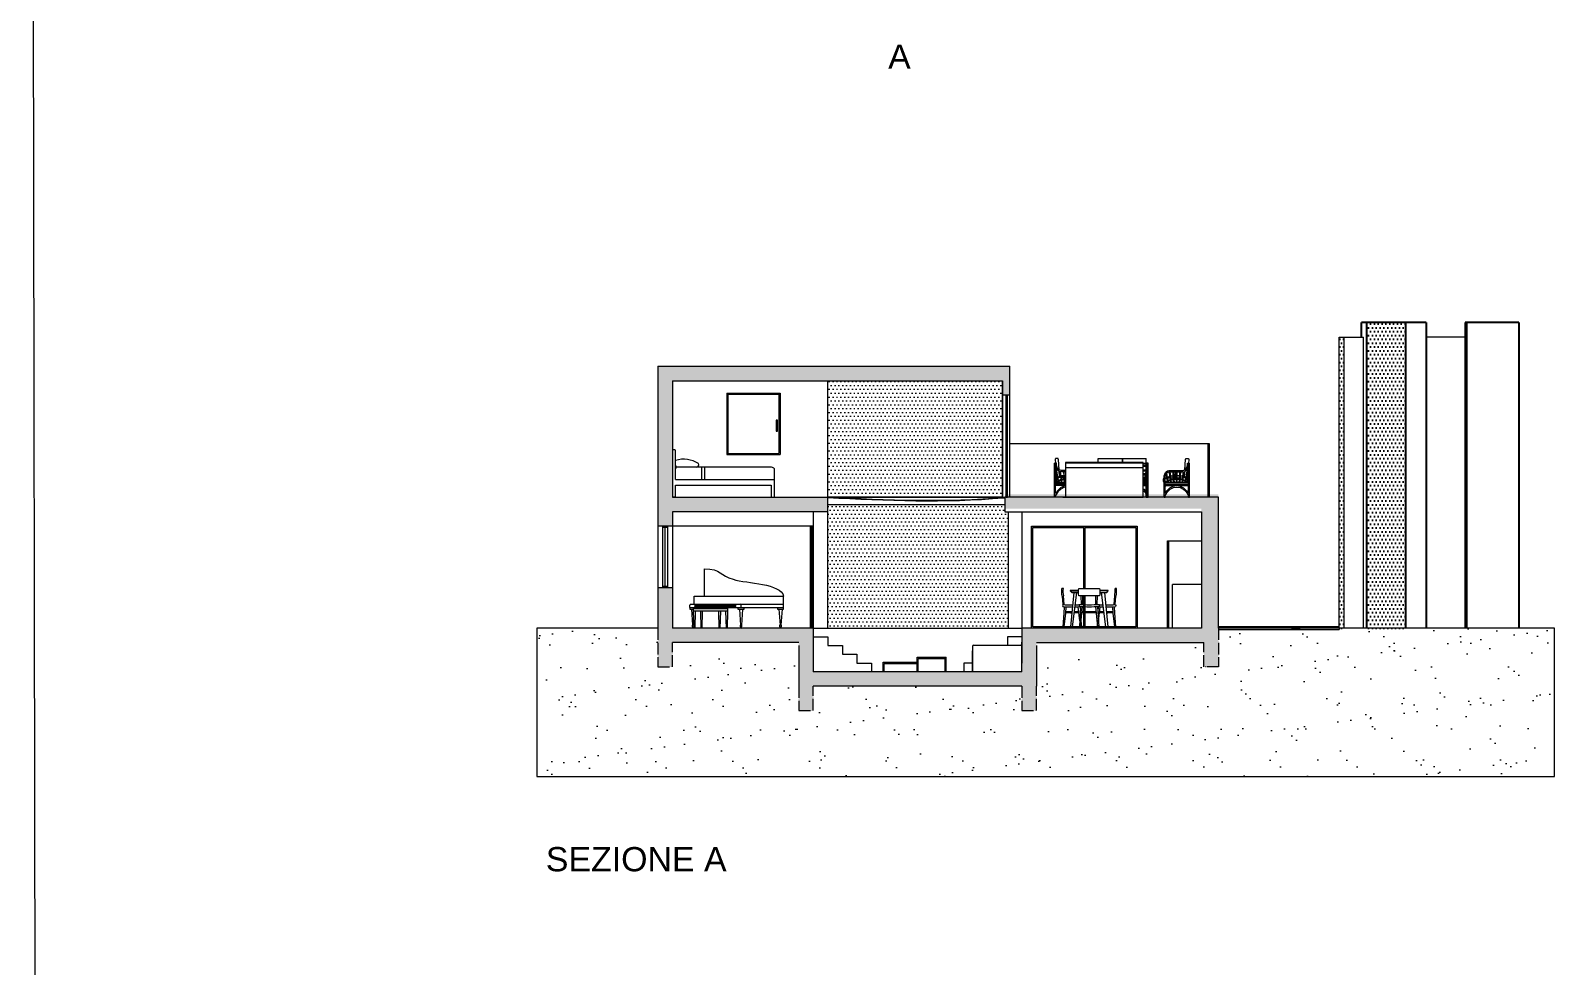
# Model space of a CAD drawing. Header units: millimetres. Extents: x 19901 to 56688, y 13732 to 29551.
# Drawn here: x 36622 to 39763, y 24646 to 26574 of the extents above; entities that cross this region are included whole.
import ezdxf

# ---------------------------------------------------------------- set-up
doc = ezdxf.new("R2010")
doc.units = ezdxf.units.MM
for name, pattern in [('0', [0]), ('ACAD_ISO02W100', [15, 12, -3]), ('ACAD_ISO04W100', [30, 24, -3, 0, -3])]:
    doc.linetypes.add(name, pattern=pattern)
doc.layers.get('0').update_dxf_attribs({"lineweight": 18})
for name, color, linetype, lineweight in [('A-FURN', 9, 'Continuous', 13), ('curve di livello', 6, 'Continuous', 9), ('MURO', 1, 'Continuous', 25), ('PROIEZIONI_finissime_fine lines', 251, 'Continuous', 5), ('vetro', 140, 'Continuous', 15), ('Wall', 7, 'Continuous', 20)]:
    doc.layers.add(name, color=color, linetype=linetype, lineweight=lineweight)
doc.styles.get("Standard").update_dxf_attribs({"font": 'arial.ttf'})
pattern_1 = [(0, (2637.012, 4037.536), (3.96875, 7.9375), [0, -7.9375])]

msp = doc.modelspace()

# ---------------------------------------------------------------- hatches: boundary and pattern name
at = {"layer": 'MURO'}
h = msp.add_hatch(dxfattribs=at)
h.set_pattern_fill('DOTS', color=4, scale=5)
h.set_pattern_definition(pattern_1)
h.paths.add_polyline_path([(39329.6, 25941.6), (39319.3, 25941.6), (39319.3, 25341.6), (39329.6, 25341.6)])
h = msp.add_hatch(dxfattribs=at)
h.set_pattern_fill('DOTS', color=256, scale=5)
h.set_pattern_definition(pattern_1)
h.paths.add_polyline_path([(39376, 25341.6), (39456.5, 25341.6), (39456.5, 25971.6), (39376, 25971.6)])
at = {"layer": 'vetro'}
h = msp.add_hatch(dxfattribs=at)
h.set_pattern_fill('DOTS', color=4, scale=5)
h.set_pattern_definition(pattern_1)
h.paths.add_polyline_path([(38625.5, 25611.6), (38625.5, 25851.6), (38265.4, 25851.6), (38265.4, 25611.6)])
at = {"layer": 'Wall'}
h = msp.add_hatch(color=9, dxfattribs=at)
h.dxf.hatch_style = 1
h.paths.add_polyline_path([(38265.4, 25596.6), (38265.4, 25611.6), (37945.4, 25611.6), (37945.4, 25708.3), (37945.4, 25851.6), (38625.5, 25851.6), (38625.5, 25821.6), (38640.4, 25821.6), (38640.4, 25881.6), (37915.4, 25881.6), (37915.4, 25551.6), (37945.4, 25551.6), (37945.4, 25581.6), (38265.4, 25581.6)])
h = msp.add_hatch(color=9, dxfattribs=at)
h.dxf.hatch_style = 1
h.paths.add_polyline_path([(37945.4, 25424.6), (37915.4, 25424.6), (37915.4, 25347.6), (37915.4, 25261.6), (37945.4, 25261.6), (37945.4, 25311.6), (38205.4, 25311.6), (38205.4, 25227.6), (38205.4, 25171.6), (38235.4, 25171.6), (38235.4, 25221.6), (38665.4, 25221.6), (38665.4, 25171.6), (38695.4, 25171.6), (38695.4, 25227.6), (38695.4, 25311.6), (39040.4, 25311.6), (39040.4, 25261.6), (39070.4, 25261.6), (39070.4, 25347.6), (39070.4, 25617.6), (38630.4, 25617.6), (38630.4, 25587.6), (39035.4, 25587.6), (39035.4, 25341.6), (38665.4, 25341.6), (38665.4, 25275.6), (38665.4, 25251.6), (38235.4, 25251.6), (38235.4, 25341.6), (38231.4, 25341.6), (38229.4, 25341.6), (37945.4, 25341.6)])
h = msp.add_hatch(dxfattribs=at)
h.set_pattern_fill('DOTS', color=4, scale=5)
h.set_pattern_definition([(0, (-337.5815, 3486.4066), (3.96875, 7.9375), [0, -7.9375])])
h.paths.add_polyline_path([(38636.7, 25581.6), (38630.4, 25581.6), (38630.4, 25596.6), (38265.4, 25596.6), (38265.4, 25341.6), (38636.7, 25341.6)])
h = msp.add_hatch(dxfattribs=at)
h.set_pattern_fill('AR-SAND', color=256, scale=2)
h.set_pattern_definition([(37.5, (-337.58, 3486.41), (-3.20006, 97.88265), [0, -77.216, 0, -86.36, 0, -82.55]), (7.5, (-337.58, 3486.41), (89.90466, 143.36502), [0, -41.656, 0, -69.596, 0, -26.67]), (327.5, (-400.066, 3486.41), (158.19847, 0.28744), [0, -25.4, 0, -91.44, 0, -119.38]), (317.5, (-400.07, 3486.4), (152.7113, 44.58586), [0, -12.7, 0, -59.944, 0, -68.58])])
h.paths.add_polyline_path([(39762.9, 25341.6), (39319.3, 25341.6), (39319.3, 25338.6), (39070.4, 25338.6), (39070.4, 25255.6), (39040.4, 25255.6), (39040.4, 25305.6), (38695.4, 25305.6), (38695.4, 25221.6), (38695.4, 25171.6), (38665.4, 25171.6), (38665.4, 25221.6), (38235.4, 25221.6), (38235.4, 25171.6), (38205.4, 25171.6), (38205.4, 25221.6), (38205.4, 25305.6), (37945.4, 25305.6), (37945.4, 25255.6), (37915.4, 25255.6), (37915.4, 25305.6), (37915.4, 25341.6), (37665.8, 25341.6), (37665.8, 25035.4), (39762.9, 25035.4)])

# ---------------------------------------------------------------- linework, layer by layer
for p, q in [((38640.4, 25611.6), (38640.4, 25881.6)), ((38625.5, 25611.6), (38625.5, 25851.6)), ((38265.4, 25581.6), (38265.4, 25611.6)), ((38975.4, 25341.6), (38975.4, 25431.6)), ((39070.4, 25344.6), (39319.3, 25344.6)), ((38965.4, 25343.6), (38966.9, 25343.6)), ((39070.4, 25338.6), (39319.3, 25338.6)), ((38449.5, 25251.6), (38449.5, 25281.6)), ((38449.5, 25281.6), (38509.5, 25281.6)), ((38509.5, 25251.6), (38509.5, 25281.6)), ((38379.5, 25251.6), (38379.5, 25271.6)), ((38379.5, 25271.6), (38449.5, 25271.6)), ((38381.5, 25271.6), (38381.5, 25271.6)), ((38381.5, 25268.6), (38449.5, 25268.6)), ((38381.5, 25251.6), (38381.5, 25268.6)), ((38451.5, 25251.6), (38451.5, 25278.6)), ((38451.5, 25278.6), (38507.5, 25278.6)), ((38507.5, 25251.6), (38507.5, 25278.6))]:
    msp.add_line(p, q)
at = {"linetype": '0'}
for p, q in [((37665.8, 25341.6), (37665.8, 25035.4)), ((39762.9, 25035.4), (39762.9, 25341.6)), ((37665.8, 25035.4), (39762.9, 25035.4))]:
    msp.add_line(p, q, dxfattribs=at)
msp.add_open_spline([(38265.4, 25611.6), (38387.4, 25606), (38509.4, 25600.3), (38630.4, 25611.6)], degree=3)
msp.add_open_spline([(38265.4, 25610.6), (38386.2, 25605), (38506.9, 25599.5), (38628.1, 25610.4), (38629.3, 25610.5), (38630.4, 25610.6)], degree=3, knots=[0.046024, 0.046024, 0.046024, 0.046024, 361.349952, 361.349952, 364.906946, 364.906946, 364.906946, 364.906946])
at = {"layer": 'A-FURN'}
for p, q in [((37945.4, 25708.3), (37945.4, 25611.6)), ((38005.3, 25673.2), (38005.3, 25648.2)), ((38011.9, 25648.2), (38011.9, 25673.2)), ((38915.4, 25682.7), (38755.4, 25682.7)), ((38755.4, 25682.7), (38755.4, 25682.3)), ((38755.4, 25682.3), (38832.5, 25682.3)), ((38755.4, 25682.3), (38913.9, 25682.3)), ((38755.4, 25680.8), (38755.4, 25611.6)), ((38915.4, 25672.2), (38755.4, 25672.2)), ((38832.5, 25682.3), (38915.4, 25682.3)), ((38915.4, 25682.3), (38915.4, 25682.7)), ((38915.4, 25611.6), (38915.4, 25680.8)), ((37951.8, 25648.2), (38155.4, 25648.2)), ((37951.8, 25611.6), (37951.8, 25636.3)), ((37951.8, 25611.6), (37945.4, 25611.6)), ((38749.6, 25611.6), (38915.4, 25611.6)), ((38965.4, 25343.6), (38965.4, 25521.6)), ((38965.4, 25521.6), (38967.9, 25521.6)), ((38966.9, 25341.6), (38966.9, 25520.1)), ((38966.9, 25520.1), (38967.9, 25520.1)), ((38967.9, 25341.6), (38967.9, 25521.6)), ((38967.9, 25521.6), (39035.4, 25521.6)), ((38011.3, 25407.4), (38011.3, 25463.9)), ((37990.2, 25407.4), (38174.3, 25407.4)), ((37990.2, 25390.7), (37990.2, 25407.4)), ((38174.3, 25384.3), (38174.3, 25407.4)), ((38750.4, 25390.1), (38749, 25407.7)), ((38752.3, 25390.1), (38750.9, 25407.8)), ((38782, 25419.1), (38764.9, 25419.1)), ((38764.9, 25419.1), (38764.9, 25418.1)), ((38764.9, 25418.1), (38767.9, 25414.8)), ((38764.9, 25418.1), (38781.9, 25418.1)), ((38767.9, 25414.8), (38781.8, 25414.8)), ((38787.1, 25408.1), (38787.6, 25390.3)), ((38789.9, 25408.1), (38790.5, 25390.1)), ((38817.5, 25390.1), (38818, 25407.9)), ((38820.3, 25390.2), (38820.8, 25407.9)), ((38843.1, 25419.1), (38825.9, 25419.1)), ((38826, 25418.1), (38826.4, 25418.1)), ((38826, 25414.8), (38826.5, 25414.8)), ((38843.1, 25418.1), (38826.4, 25418.1)), ((38826.5, 25414.8), (38840.1, 25414.8)), ((38840.1, 25414.8), (38843.1, 25418.1)), ((38843.1, 25418.1), (38843.1, 25419.1)), ((38855.7, 25390.1), (38857.1, 25407.8)), ((38857.6, 25390.1), (38859.1, 25407.7)), ((37981.1, 25384.3), (37981.1, 25389.2)), ((37981.1, 25384.3), (38174.3, 25384.3)), ((37981.1, 25384.3), (37981.1, 25380.8)), ((37981.1, 25380.8), (37988.1, 25380.8)), ((37982.6, 25390.7), (38085, 25390.7)), ((37984.3, 25380.8), (37986.5, 25347.7)), ((37988.1, 25382.2), (37988.1, 25376.7)), ((38058.8, 25381.2), (37988.1, 25381.2)), ((37988.1, 25376.7), (37989.1, 25341.6)), ((38058.8, 25376.7), (37988.1, 25376.7)), ((38056.8, 25384.2), (37990.1, 25384.2)), ((37992.1, 25376.7), (37991.1, 25341.6)), ((37992.1, 25386.3), (37992.1, 25390.7)), ((37992.1, 25386.3), (38075.9, 25386.3)), ((37993.9, 25384.2), (37993.9, 25384.3)), ((37994.4, 25386.3), (37994.4, 25390.7)), ((37996.4, 25386.3), (37996.4, 25390.7)), ((37998.3, 25386.3), (37998.3, 25390.7)), ((38000.3, 25386.3), (38000.3, 25390.7)), ((38002.3, 25386.3), (38002.3, 25390.7)), ((38002.8, 25376.8), (38003.8, 25341.6)), ((38004.3, 25386.3), (38004.3, 25390.7)), ((38006.8, 25376.8), (38005.8, 25341.6)), ((38006.2, 25386.3), (38006.2, 25390.7)), ((38008.2, 25386.3), (38008.2, 25390.7)), ((38010.2, 25386.3), (38010.2, 25390.7)), ((38012.2, 25386.3), (38012.2, 25390.7)), ((38014.1, 25386.3), (38014.1, 25390.7)), ((38016.1, 25386.3), (38016.1, 25390.7)), ((38018.1, 25386.3), (38018.1, 25390.7)), ((38020.1, 25386.3), (38020.1, 25390.7)), ((38022, 25386.3), (38022, 25390.7)), ((38024, 25386.3), (38024, 25390.7)), ((38026, 25386.3), (38026, 25390.7)), ((38028, 25386.3), (38028, 25390.7)), ((38029.9, 25386.3), (38029.9, 25390.7)), ((38031.9, 25386.3), (38031.9, 25390.7)), ((38033.9, 25386.3), (38033.9, 25390.7)), ((38035.9, 25386.3), (38035.9, 25390.7)), ((38037.8, 25386.3), (38037.8, 25390.7)), ((38039.8, 25386.3), (38039.8, 25390.7)), ((38040.1, 25376.8), (38041.1, 25341.6)), ((38041.8, 25386.3), (38041.8, 25390.7)), ((38044.1, 25376.8), (38043.1, 25341.6)), ((38043.8, 25386.3), (38043.8, 25390.7)), ((38045.7, 25386.3), (38045.7, 25390.7)), ((38047.7, 25386.3), (38047.7, 25390.7)), ((38049.7, 25386.3), (38049.7, 25390.7)), ((38051.7, 25386.3), (38051.7, 25390.7)), ((38053.7, 25386.3), (38053.7, 25390.7)), ((38054.8, 25376.7), (38055.8, 25341.6)), ((38055.6, 25386.3), (38055.6, 25390.7)), ((38057.6, 25386.3), (38057.6, 25390.7)), ((38058.8, 25376.7), (38057.8, 25341.6)), ((38058.8, 25382.2), (38058.8, 25376.7)), ((38059.6, 25386.3), (38059.6, 25390.7)), ((38061.6, 25386.3), (38061.6, 25390.7)), ((38063.5, 25386.3), (38063.5, 25390.7)), ((38065.5, 25386.3), (38065.5, 25390.7)), ((38067.5, 25386.3), (38067.5, 25390.7)), ((38069.5, 25386.3), (38069.5, 25390.7)), ((38071.4, 25386.3), (38071.4, 25390.7)), ((38073.4, 25386.3), (38073.4, 25390.7)), ((38075.9, 25386.3), (38075.9, 25390.7)), ((38080, 25384.3), (38080, 25380.8)), ((38080, 25380.8), (38092.9, 25380.8)), ((38083.2, 25380.8), (38085.5, 25347.7)), ((38085, 25390.7), (38174.3, 25390.7)), ((38086.5, 25384.3), (38086.5, 25389.2)), ((38089.7, 25380.8), (38087.4, 25347.7)), ((38092.9, 25380.8), (38092.9, 25384.3)), ((38161.5, 25384.3), (38161.5, 25380.8)), ((38161.5, 25380.8), (38174.3, 25380.8)), ((38164.7, 25380.8), (38166.9, 25347.7)), ((38171.1, 25380.8), (38168.9, 25347.7)), ((38174.3, 25380.8), (38174.3, 25384.3)), ((38752.4, 25385.7), (38751.8, 25372.3)), ((38756.2, 25385.6), (38755.5, 25372.2)), ((38784.5, 25356.3), (38781.4, 25385.7)), ((38786.4, 25386.2), (38783.7, 25344.1)), ((38785.2, 25385.9), (38785.8, 25376.9)), ((38785.8, 25344.1), (38790.3, 25386)), ((38789.2, 25376), (38818.6, 25376)), ((38822, 25344.1), (38817.6, 25385.9)), ((38821.4, 25386.1), (38824.1, 25344.1)), ((38822.8, 25385.9), (38822.1, 25375.2)), ((38823.4, 25355.1), (38826.6, 25385.7)), ((38851.8, 25385.6), (38852.5, 25372.2)), ((38855.6, 25385.7), (38856.2, 25372.3)), ((37988.9, 25347.7), (37985.7, 25347.7)), ((37985.7, 25347.7), (37985.7, 25343.9)), ((37988.8, 25352.6), (37988.5, 25347.7)), ((38088.2, 25347.7), (38084.7, 25347.7)), ((38084.7, 25347.7), (38084.7, 25343.9)), ((38088.2, 25343.9), (38088.2, 25347.7)), ((38169.7, 25347.7), (38166.1, 25347.7)), ((38166.1, 25347.7), (38166.1, 25343.9)), ((38169.7, 25343.9), (38169.7, 25347.7)), ((38751.8, 25372.3), (38749.5, 25344.1)), ((38752, 25344.1), (38749.5, 25344.1)), ((38755.5, 25372.2), (38752, 25344.1)), ((38787.1, 25356.4), (38787.9, 25344.1)), ((38789, 25373.8), (38818.9, 25373.8)), ((38820.8, 25355.1), (38820.1, 25344.1)), ((38824.1, 25344.1), (38822, 25344.1)), ((38852.5, 25372.2), (38856, 25344.1)), ((38856, 25344.1), (38858.5, 25344.1)), ((38856.2, 25372.3), (38858.5, 25344.1)), ((37985.7, 25343.9), (37989, 25343.9)), ((37987.2, 25341.9), (37987.2, 25343.9)), ((37987.2, 25341.9), (37987.8, 25341.9)), ((37987.8, 25341.9), (37987.8, 25343.9)), ((38086.1, 25341.9), (38086.1, 25343.9)), ((38086.1, 25341.9), (38086.8, 25341.9)), ((38086.8, 25341.9), (38086.8, 25343.9)), ((38166.1, 25343.9), (38169.7, 25343.9)), ((38167.6, 25341.9), (38167.6, 25343.9)), ((38167.6, 25341.9), (38168.2, 25341.9)), ((38168.2, 25341.9), (38168.2, 25343.9)), ((38665.4, 25251.6), (38665.4, 25312.6)), ((38563.7, 25304.6), (38563.7, 25251.6)), ((38563.7, 25251.6), (38563.7, 25294.6)), ((38565.7, 25306.6), (38663.4, 25306.6))]:
    msp.add_line(p, q, dxfattribs=at)
at = {"layer": 'A-FURN', "lineweight": 20}
for p, q in [((38734.2, 25690), (38734.1, 25689.6)), ((38734.1, 25689.6), (38734.1, 25689.1)), ((38734.4, 25690.4), (38734.2, 25690)), ((38734.6, 25690.7), (38734.4, 25690.4)), ((38734.8, 25691), (38734.6, 25690.7)), ((38735.1, 25691.3), (38734.8, 25691)), ((38735.4, 25691.5), (38735.1, 25691.3)), ((38735.7, 25691.6), (38735.4, 25691.5)), ((38736, 25691.6), (38735.7, 25691.6)), ((38738.6, 25691.6), (38736, 25691.6)), ((38739, 25691.6), (38738.6, 25691.6)), ((38739.3, 25691.5), (38739, 25691.6)), ((38739.6, 25691.3), (38739.3, 25691.5)), ((38739.9, 25691), (38739.6, 25691.3)), ((38740.1, 25690.7), (38739.9, 25691)), ((38740.3, 25690.3), (38740.1, 25690.7)), ((38740.4, 25689.9), (38740.3, 25690.3)), ((38740.5, 25689.5), (38740.4, 25689.9)), ((38742.1, 25668.1), (38740.5, 25689.5)), ((38822.5, 25682.7), (38822.5, 25691.6)), ((38822.5, 25691.6), (38871.7, 25691.6)), ((38871.7, 25691.6), (38871.7, 25682.7)), ((38872.4, 25691.6), (38872.4, 25682.7)), ((38872.4, 25691.6), (38921.6, 25691.6)), ((38921.6, 25667.1), (38921.6, 25691.6)), ((39001.1, 25668.1), (39002.6, 25689.5)), ((39002.6, 25689.5), (39002.7, 25689.9)), ((39002.7, 25689.9), (39002.9, 25690.3)), ((39002.9, 25690.3), (39003.1, 25690.7)), ((39003.1, 25690.7), (39003.3, 25691)), ((39003.3, 25691), (39003.6, 25691.3)), ((39003.6, 25691.3), (39003.9, 25691.5)), ((39003.9, 25691.5), (39004.2, 25691.6)), ((39004.2, 25691.6), (39004.6, 25691.6)), ((39004.6, 25691.6), (39007.2, 25691.6)), ((39007.2, 25691.6), (39007.5, 25691.6)), ((39007.5, 25691.6), (39007.8, 25691.5)), ((39007.8, 25691.5), (39008.1, 25691.3)), ((39008.1, 25691.3), (39008.4, 25691)), ((39008.4, 25691), (39008.6, 25690.7)), ((39008.6, 25690.7), (39008.8, 25690.4)), ((39008.8, 25690.4), (39009, 25690)), ((39009, 25690), (39009.1, 25689.6)), ((39009.1, 25689.6), (39009.1, 25689.1)), ((38734.7, 25681.5), (38732.8, 25681.5)), ((38732.8, 25611.6), (38732.8, 25681.5)), ((38734.1, 25689.1), (38734.1, 25688.7)), ((38734.1, 25688.7), (38734.6, 25681.5)), ((38736.6, 25681.6), (38734.7, 25681.4)), ((38734.7, 25619.4), (38734.7, 25681.5)), ((38735, 25677.5), (38734.7, 25681.4)), ((38734.7, 25680.1), (38735.1, 25674.2)), ((38734.8, 25678.7), (38734.7, 25678.7)), ((38735, 25676), (38734.7, 25676)), ((38735, 25675.5), (38734.7, 25675.5)), ((38735.2, 25668.7), (38734.7, 25668.7)), ((38735.2, 25663), (38734.7, 25663)), ((38735.7, 25674.5), (38734.8, 25674)), ((38734.8, 25674), (38738.6, 25652.3)), ((38735.9, 25673.7), (38735, 25677.5)), ((38735.2, 25671.7), (38735.2, 25651)), ((38735.2, 25666), (38735.7, 25666)), ((38735.3, 25670.9), (38736.5, 25654.4)), ((38739.6, 25652.7), (38735.8, 25674.3)), ((38737.3, 25670.3), (38735.9, 25673.7)), ((38736.9, 25678.2), (38736.6, 25681.6)), ((38737.6, 25675), (38736.9, 25678.2)), ((38739.1, 25667.5), (38737.3, 25670.3)), ((38738.8, 25672.1), (38737.6, 25675)), ((38740.3, 25669.8), (38738.8, 25672.1)), ((38741.3, 25665.3), (38739.1, 25667.5)), ((38742.2, 25668), (38740.3, 25669.8)), ((38743.8, 25664), (38741.3, 25665.3)), ((38744.2, 25666.9), (38742.2, 25668)), ((38743, 25654.9), (38742.3, 25664.8)), ((38742.9, 25664.5), (38742.9, 25657.4)), ((38746.4, 25663.5), (38743.8, 25664)), ((38745, 25663.6), (38744, 25663.9)), ((38744, 25663.9), (38745.1, 25654.8)), ((38746.5, 25666.5), (38744.2, 25666.9)), ((38745.1, 25663.6), (38745, 25663.6)), ((38746.1, 25655.2), (38745.1, 25663.6)), ((38755.4, 25663.5), (38746.4, 25663.5)), ((38755.4, 25666.5), (38746.5, 25666.5)), ((38752.3, 25663.5), (38751.3, 25663.5)), ((38751.3, 25663.5), (38751.7, 25656)), ((38752.7, 25656.2), (38752.3, 25663.5)), ((38915.3, 25681.4), (38921.6, 25681.4)), ((38915.4, 25678.5), (38921.6, 25678.5)), ((38915.4, 25678.4), (38921.6, 25678.4)), ((38915.4, 25675.5), (38921.6, 25675.5)), ((38921.6, 25667.1), (38915.4, 25667.1)), ((38915.4, 25665.5), (38921.6, 25665.5)), ((38921.6, 25659.5), (38915.4, 25659.5)), ((38921, 25665.5), (38919.9, 25659.5)), ((38920.9, 25659.5), (38921.6, 25663)), ((38921.6, 25668.7), (38921.3, 25667.1)), ((38921.7, 25676.1), (38921.6, 25676.3)), ((38921.6, 25665.5), (38921.6, 25667.1)), ((38921.6, 25665.5), (38921.6, 25659.5)), ((38921.7, 25663.2), (38921.6, 25663.3)), ((38921.6, 25657.9), (38921.6, 25659.5)), ((38922.4, 25681.6), (38921.7, 25681.5)), ((38921.7, 25681.5), (38923.7, 25681.5)), ((38921.7, 25622), (38921.7, 25681.5)), ((38923.3, 25681.6), (38922.4, 25681.6)), ((38923.7, 25681.5), (38923.3, 25681.6)), ((38923.7, 25611.6), (38923.7, 25681.5)), ((38923.8, 25674), (38923.7, 25674)), ((38924.5, 25681.6), (38923.8, 25681.5)), ((38923.8, 25681.5), (38925.8, 25681.5)), ((38923.8, 25611.6), (38923.8, 25681.5)), ((38925.4, 25681.6), (38924.5, 25681.6)), ((38925.8, 25681.5), (38925.4, 25681.6)), ((38925.8, 25611.6), (38925.8, 25681.5)), ((38958.7, 25655.4), (38959.7, 25659)), ((38959.7, 25659), (38961.2, 25662.1)), ((38961.2, 25662.1), (38963.2, 25664.5)), ((38961.3, 25657.5), (38962.6, 25660)), ((38962.6, 25660), (38964.2, 25661.9)), ((38964, 25652.3), (38962.7, 25660.1)), ((38963.2, 25664.5), (38965.6, 25666)), ((38963.5, 25661.1), (38965, 25652.7)), ((38964.2, 25661.9), (38966.1, 25663.1)), ((38965.6, 25666), (38968, 25666.5)), ((38966.1, 25663.1), (38968.2, 25663.5)), ((38968, 25666.5), (38996.7, 25666.5)), ((38968.2, 25663.5), (38996.8, 25663.5)), ((38970.5, 25654.8), (38969.5, 25663.5)), ((38969.5, 25663.5), (38970.5, 25663.5)), ((38970.5, 25663.5), (38971.5, 25655.2)), ((38977.2, 25656), (38976.7, 25663.5)), ((38976.7, 25663.5), (38977.7, 25663.5)), ((38977.7, 25663.5), (38978.1, 25656.2)), ((38982.1, 25656.7), (38982.1, 25663.5)), ((38983.4, 25656.8), (38983.4, 25663.5)), ((38983.8, 25656.9), (38983.8, 25663.5)), ((38983.8, 25663.5), (38984.8, 25663.5)), ((38984.8, 25663.5), (38984.8, 25656.9)), ((38990.5, 25656.2), (38990.9, 25663.5)), ((38990.9, 25663.5), (38991.9, 25663.5)), ((38991.9, 25663.5), (38991.4, 25656)), ((38996.7, 25666.5), (38998.9, 25666.9)), ((38996.8, 25663.5), (38999.4, 25664)), ((38997.1, 25655.2), (38998.1, 25663.6)), ((38998.1, 25663.6), (38999.1, 25663.9)), ((38999.1, 25663.9), (38998.1, 25654.8)), ((38998.1, 25663.6), (38998.1, 25663.6)), ((38998.9, 25666.9), (39001, 25668)), ((38999.4, 25664), (39001.8, 25665.3)), ((39000.1, 25654.9), (39000.8, 25664.8)), ((39000.3, 25664.5), (39000.3, 25657.4)), ((39001, 25668), (39002.9, 25669.8)), ((39001.8, 25665.3), (39004.1, 25667.5)), ((39002.9, 25669.8), (39004.4, 25672.1)), ((39003.6, 25652.7), (39007.4, 25674.3)), ((39004.1, 25667.5), (39005.9, 25670.3)), ((39004.4, 25672.1), (39005.6, 25675)), ((39008.4, 25674), (39004.6, 25652.3)), ((39005.6, 25675), (39006.3, 25678.2)), ((39005.9, 25670.3), (39007.3, 25673.7)), ((39006.3, 25678.2), (39006.5, 25681.6)), ((39006.5, 25681.6), (39008.5, 25681.4)), ((39007.8, 25670.9), (39006.7, 25654.4)), ((39007.3, 25673.7), (39008.2, 25677.5)), ((39007.5, 25674.5), (39008.4, 25674)), ((39008, 25666), (39007.5, 25666)), ((39008, 25671.7), (39008, 25651)), ((39008, 25668.7), (39008.5, 25668.7)), ((39008, 25663), (39008.5, 25663)), ((39008.5, 25680.1), (39008.1, 25674.2)), ((39008.2, 25677.5), (39008.5, 25681.4)), ((39008.2, 25676), (39008.5, 25676)), ((39008.2, 25675.5), (39008.5, 25675.5)), ((39008.4, 25678.7), (39008.5, 25678.7)), ((39008.5, 25681.5), (39010.4, 25681.5)), ((39008.5, 25619.4), (39008.5, 25681.5)), ((39009.1, 25688.7), (39008.6, 25681.5)), ((39009.1, 25689.1), (39009.1, 25688.7)), ((39010.4, 25611.6), (39010.4, 25681.5)), ((38755.4, 25641.5), (38734.7, 25641.5)), ((38734.7, 25641.5), (38755.4, 25641.5)), ((38734.7, 25638.5), (38734.7, 25641.5)), ((38734.7, 25638.5), (38734.7, 25635.5)), ((38755.4, 25638.5), (38734.7, 25638.5)), ((38755.4, 25638.5), (38734.7, 25638.5)), ((38755.4, 25638.5), (38734.7, 25638.5)), ((38755.4, 25635.5), (38734.7, 25635.5)), ((38746.7, 25655.4), (38734.8, 25650.9)), ((38734.8, 25649.3), (38746.7, 25653.9)), ((38734.8, 25650.9), (38734.8, 25649.3)), ((38744.2, 25647.2), (38734.8, 25643.1)), ((38734.8, 25641.5), (38744.2, 25645.7)), ((38734.8, 25643.1), (38734.8, 25641.5)), ((38735.2, 25649.4), (38735.2, 25643.3)), ((38735.2, 25641.7), (38735.2, 25641.5)), ((38738, 25642.1), (38736.1, 25642.1)), ((38736.5, 25654.4), (38736.6, 25653.9)), ((38736.6, 25653.9), (38736.7, 25653.5)), ((38736.7, 25653.5), (38736.9, 25653.1)), ((38736.9, 25653.1), (38737.1, 25652.7)), ((38737, 25649.5), (38736.9, 25649)), ((38736.9, 25649), (38736.9, 25648.5)), ((38736.9, 25648.5), (38737.2, 25644.2)), ((38737.1, 25650), (38737, 25649.5)), ((38737.1, 25652.7), (38737.3, 25652.5)), ((38737.1, 25650.2), (38737.1, 25650)), ((38737.2, 25644.2), (38737.2, 25644.2)), ((38737.3, 25652.5), (38737.6, 25652.2)), ((38737.5, 25642.7), (38737.6, 25642.7)), ((38737.6, 25652.2), (38737.9, 25652.1)), ((38737.6, 25642.7), (38737.8, 25642.3)), ((38737.8, 25642.3), (38738.1, 25642)), ((38738.1, 25642), (38738.4, 25641.7)), ((38738.4, 25641.7), (38738.8, 25641.6)), ((38744.6, 25630.7), (38738.4, 25624.9)), ((38738.8, 25641.6), (38739.1, 25641.5)), ((38738.9, 25650.9), (38739.9, 25645.3)), ((38745.4, 25628), (38739.6, 25622.5)), ((38740.8, 25645.7), (38739.8, 25651.2)), ((38740.1, 25643.9), (38740.5, 25641.5)), ((38741.6, 25641.5), (38741.1, 25644.3)), ((38745.5, 25651.7), (38741.2, 25651.8)), ((38742.9, 25654.1), (38743, 25654.5)), ((38742.9, 25654), (38742.9, 25654.1)), ((38742.9, 25652.4), (38742.9, 25651.7)), ((38743, 25654.5), (38743, 25654.9)), ((38754, 25649.3), (38744.2, 25647.2)), ((38744.2, 25645.7), (38754, 25647.8)), ((38751.5, 25634.3), (38744.6, 25630.7)), ((38745.3, 25653.3), (38745.9, 25647.6)), ((38752, 25631.4), (38745.4, 25628)), ((38746.1, 25646.1), (38746.7, 25641.5)), ((38746.9, 25647.8), (38746.2, 25653.7)), ((38752, 25651.7), (38746.5, 25651.7)), ((38755.4, 25656.5), (38746.7, 25655.4)), ((38746.7, 25653.9), (38755.4, 25655)), ((38747.6, 25641.5), (38747.1, 25646.3)), ((38755.4, 25634.9), (38751.5, 25634.3)), ((38751.8, 25654.5), (38752.1, 25648.9)), ((38755.4, 25631.9), (38752, 25631.4)), ((38752.2, 25647.4), (38752.6, 25641.5)), ((38753.1, 25649.1), (38752.8, 25654.7)), ((38755.4, 25651.7), (38753, 25651.7)), ((38753.5, 25641.5), (38753.2, 25647.7)), ((38755.4, 25649.3), (38754, 25649.3)), ((38754, 25647.8), (38755.4, 25647.8)), ((38914.6, 25651.8), (38914.6, 25652)), ((38914.6, 25652), (38918.4, 25652)), ((38921.6, 25651.8), (38914.6, 25651.8)), ((38915.4, 25657.9), (38921.6, 25657.9)), ((38915.4, 25650.3), (38921.6, 25650.3)), ((38921.6, 25644.1), (38915.4, 25644.1)), ((38915.4, 25642.6), (38921.6, 25642.6)), ((38915.4, 25641.5), (38921.7, 25641.5)), ((38915.4, 25641.4), (38921.6, 25641.4)), ((38915.4, 25638.5), (38921.7, 25638.5)), ((38915.4, 25638.4), (38921.6, 25638.4)), ((38915.4, 25635.5), (38921.6, 25635.5)), ((38915.4, 25628.7), (38916.8, 25627.7)), ((38916.6, 25642.6), (38916.4, 25641.5)), ((38916.8, 25627.7), (38921.7, 25622.2)), ((38918.1, 25650.3), (38916.9, 25644.1)), ((38917, 25651.8), (38917.1, 25652)), ((38917.5, 25641.5), (38917.7, 25642.6)), ((38918, 25644.1), (38919.2, 25650.3)), ((38919.6, 25657.9), (38918.4, 25651.8)), ((38919.5, 25651.8), (38920.6, 25657.9)), ((38919.5, 25652), (38921.6, 25652)), ((38921.6, 25657.9), (38921.6, 25652)), ((38921.7, 25654.9), (38921.6, 25655.1)), ((38921.6, 25650.3), (38921.6, 25651.8)), ((38921.6, 25650.3), (38921.6, 25644.1)), ((38921.6, 25649.6), (38921.7, 25649.8)), ((38921.6, 25638.4), (38921.6, 25635.5)), ((38957.3, 25649.1), (38957.4, 25649.6)), ((38957.3, 25648.6), (38957.3, 25649.1)), ((38957.3, 25644.5), (38957.3, 25648.6)), ((38957.3, 25644), (38957.3, 25644.5)), ((38957.4, 25643.5), (38957.3, 25644)), ((38957.4, 25649.6), (38957.5, 25650)), ((38957.5, 25643), (38957.4, 25643.5)), ((38957.5, 25650), (38957.7, 25650.5)), ((38957.7, 25642.6), (38957.5, 25643)), ((38957.7, 25650.5), (38957.9, 25650.8)), ((38958, 25642.2), (38957.7, 25642.6)), ((38957.9, 25650.8), (38958.2, 25651.1)), ((38958.3, 25641.9), (38958, 25642.2)), ((38958.2, 25651.1), (38958.4, 25651.3)), ((38958.4, 25641.8), (38958.3, 25641.9)), ((38958.4, 25651.6), (38958.7, 25655.4)), ((38958.4, 25611.6), (38958.4, 25651.6)), ((38960.2, 25650.9), (38972.1, 25655.4)), ((38972.1, 25653.9), (38960.2, 25649.3)), ((38960.2, 25649.3), (38960.2, 25650.9)), ((38960.2, 25643.1), (38969.7, 25647.2)), ((38969.7, 25645.7), (38960.2, 25641.5)), ((38960.2, 25641.5), (38960.2, 25643.1)), ((38960.3, 25651.4), (38960.5, 25654.6)), ((38960.3, 25651.6), (38962.2, 25651.6)), ((38960.3, 25650.9), (38960.3, 25651.4)), ((38960.3, 25643.1), (38960.3, 25649.3)), ((38960.3, 25619.4), (38960.3, 25641.5)), ((38960.3, 25641.5), (39008.5, 25641.5)), ((39008.5, 25641.5), (38960.3, 25641.5)), ((38960.3, 25638.5), (38960.3, 25641.5)), ((38960.3, 25640.9), (38960.3, 25640.8)), ((38960.3, 25640.2), (38960.3, 25640.2)), ((38960.3, 25638.5), (38960.3, 25635.5)), ((38960.3, 25638.5), (39008.5, 25638.5)), ((38960.3, 25638.5), (39008.5, 25638.5)), ((38960.3, 25638.5), (39008.5, 25638.5)), ((38960.3, 25635.5), (39008.5, 25635.5)), ((38960.3, 25633.9), (38960.3, 25633.6)), ((38960.3, 25619.6), (38960.3, 25633.6)), ((38960.5, 25654.6), (38961.3, 25657.5)), ((38964, 25624.9), (38970.2, 25630.7)), ((38965.3, 25645.3), (38964.3, 25650.9)), ((38965.2, 25622.5), (38971, 25628)), ((38965.3, 25651.2), (38966.2, 25645.7)), ((38966, 25641.5), (38965.5, 25643.9)), ((38966.3, 25651.6), (38970.9, 25651.6)), ((38966.5, 25644.3), (38967, 25641.5)), ((38969.7, 25647.2), (38979.4, 25649.3)), ((38979.4, 25647.8), (38969.7, 25645.7)), ((38970.2, 25630.7), (38977.1, 25634.3)), ((38971.4, 25647.6), (38970.7, 25653.3)), ((38971, 25628), (38977.5, 25631.4)), ((38972.1, 25641.5), (38971.5, 25646.1)), ((38971.6, 25653.7), (38972.3, 25647.8)), ((38971.9, 25651.7), (38977.4, 25651.7)), ((38972.1, 25655.4), (38984.3, 25656.9)), ((38984.3, 25655.4), (38972.1, 25653.9)), ((38972.5, 25646.3), (38973.1, 25641.5)), ((38977.1, 25634.3), (38984.4, 25635.5)), ((38977.6, 25648.9), (38977.2, 25654.5)), ((38977.5, 25631.4), (38984.4, 25632.5)), ((38978, 25641.5), (38977.6, 25647.4)), ((38978.2, 25654.7), (38978.5, 25649.1)), ((38978.4, 25651.8), (38978.5, 25651.7)), ((38978.4, 25651.7), (38983.8, 25651.7)), ((38978.6, 25647.7), (38979, 25641.5)), ((38979.4, 25649.3), (38989.2, 25649.3)), ((38989.2, 25647.8), (38979.4, 25647.8)), ((38982.1, 25651.7), (38982.1, 25655.2)), ((38983.4, 25651.7), (38983.4, 25655.3)), ((38983.8, 25649.3), (38983.8, 25655.4)), ((38983.8, 25641.5), (38983.8, 25647.8)), ((38984.3, 25656.9), (38996.5, 25655.4)), ((38996.5, 25653.9), (38984.3, 25655.4)), ((38984.4, 25635.5), (38991.6, 25634.3)), ((38984.4, 25632.5), (38991.2, 25631.4)), ((38984.8, 25655.4), (38984.8, 25649.3)), ((38984.8, 25651.7), (38990.2, 25651.7)), ((38984.8, 25647.8), (38984.8, 25641.5)), ((38989.2, 25649.3), (38998.9, 25647.2)), ((38998.9, 25645.7), (38989.2, 25647.8)), ((38989.6, 25641.5), (38990, 25647.7)), ((38990.1, 25649.1), (38990.4, 25654.7)), ((38991, 25647.4), (38990.6, 25641.5)), ((38991.4, 25654.5), (38991, 25648.9)), ((38991.2, 25651.7), (38996.7, 25651.7)), ((38991.2, 25631.4), (38997.7, 25628)), ((38991.6, 25634.3), (38998.6, 25630.7)), ((38995.5, 25641.5), (38996.1, 25646.3)), ((38996.3, 25647.8), (38997, 25653.7)), ((38996.5, 25655.4), (39008.4, 25650.9)), ((39008.4, 25649.3), (38996.5, 25653.9)), ((38997.1, 25646.1), (38996.5, 25641.5)), ((38997.9, 25653.3), (38997.2, 25647.6)), ((38997.7, 25651.7), (39002, 25651.8)), ((38997.7, 25628), (39003.6, 25622.5)), ((38998.6, 25630.7), (39004.8, 25624.9)), ((38998.9, 25647.2), (39008.4, 25643.1)), ((39008.4, 25641.5), (38998.9, 25645.7)), ((39000.2, 25654.5), (39000.1, 25654.9)), ((39000.2, 25654.1), (39000.2, 25654.5)), ((39000.3, 25654), (39000.2, 25654.1)), ((39000.3, 25652.4), (39000.3, 25651.7)), ((39001.6, 25641.5), (39002.1, 25644.3)), ((39002.4, 25645.7), (39003.3, 25651.2)), ((39003.1, 25643.9), (39002.6, 25641.5)), ((39004.3, 25650.9), (39003.3, 25645.3)), ((39004.4, 25641.6), (39004.1, 25641.5)), ((39004.8, 25641.7), (39004.4, 25641.6)), ((39005.1, 25642), (39004.8, 25641.7)), ((39005.4, 25642.3), (39005.1, 25642)), ((39005.5, 25652.2), (39005.2, 25652.1)), ((39005.2, 25642.1), (39007.1, 25642.1)), ((39005.6, 25642.7), (39005.4, 25642.3)), ((39005.8, 25652.5), (39005.5, 25652.2)), ((39005.6, 25642.7), (39005.6, 25642.7)), ((39006.1, 25652.7), (39005.8, 25652.5)), ((39006, 25650.2), (39006.1, 25650)), ((39006.3, 25648.5), (39006, 25644.2)), ((39006, 25644.2), (39006, 25644.2)), ((39006.3, 25653.1), (39006.1, 25652.7)), ((39006.1, 25650), (39006.2, 25649.5)), ((39006.2, 25649.5), (39006.3, 25649)), ((39006.5, 25653.5), (39006.3, 25653.1)), ((39006.3, 25649), (39006.3, 25648.5)), ((39006.6, 25653.9), (39006.5, 25653.5)), ((39006.7, 25654.4), (39006.6, 25653.9)), ((39008, 25649.4), (39008, 25643.3)), ((39008, 25641.7), (39008, 25641.5)), ((39008.4, 25650.9), (39008.4, 25649.3)), ((39008.4, 25643.1), (39008.4, 25641.5)), ((39008.5, 25638.5), (39008.5, 25641.5)), ((39008.5, 25638.5), (39008.5, 25635.5)), ((38734.7, 25611.6), (38732.8, 25611.6)), ((38733.5, 25616.6), (38733.7, 25616.4)), ((38733.7, 25616.4), (38734, 25615.9)), ((38734, 25615.9), (38734.2, 25615.7)), ((38734.2, 25615.7), (38734.3, 25615.5)), ((38734.3, 25615.5), (38734.4, 25615.4)), ((38734.4, 25615.4), (38734.5, 25615.3)), ((38734.5, 25615.3), (38734.5, 25615.3)), ((38738.4, 25624.9), (38734.7, 25619.4)), ((38739.6, 25622.5), (38734.7, 25615.3)), ((38734.7, 25611.6), (38734.7, 25615.3)), ((38915.4, 25625.4), (38915.7, 25625.1)), ((38915.7, 25625.1), (38921.6, 25618.5)), ((38921.7, 25618.6), (38921.6, 25618.5)), ((38921.6, 25618.5), (38921.6, 25618.5)), ((38921.7, 25611.6), (38921.7, 25618.7)), ((38921.8, 25618.7), (38921.7, 25618.6)), ((38921.7, 25611.6), (38925.8, 25611.6)), ((38921.9, 25618.9), (38921.8, 25618.7)), ((38922, 25619.1), (38921.9, 25618.9)), ((38922.2, 25619.3), (38922, 25619.1)), ((38922.5, 25619.8), (38922.2, 25619.3)), ((38922.6, 25619.9), (38922.5, 25619.8)), ((38958.4, 25611.6), (38960.3, 25611.6)), ((38959.1, 25616.6), (38959.3, 25616.4)), ((38959.3, 25616.4), (38959.6, 25615.9)), ((38959.6, 25615.9), (38959.9, 25615.5)), ((38959.9, 25615.5), (38960, 25615.4)), ((38960, 25615.4), (38960.1, 25615.3)), ((38960.1, 25615.3), (38960.1, 25615.3)), ((38960.3, 25619.4), (38964, 25624.9)), ((38960.3, 25615.3), (38965.2, 25622.5)), ((38960.3, 25619.8), (38960.3, 25619.6)), ((38960.3, 25619.6), (38960.3, 25619.4)), ((38960.3, 25611.6), (38960.3, 25615.3)), ((39003.6, 25622.5), (39008.5, 25615.3)), ((39004.8, 25624.9), (39008.5, 25619.4)), ((39008.5, 25611.6), (39008.5, 25615.3)), ((39008.5, 25611.6), (39010.4, 25611.6)), ((39008.7, 25615.4), (39008.6, 25615.3)), ((39008.6, 25615.3), (39008.6, 25615.3)), ((39008.9, 25615.5), (39008.7, 25615.4)), ((39009, 25615.7), (39008.9, 25615.5)), ((39009.2, 25615.9), (39009, 25615.7)), ((39009.5, 25616.4), (39009.2, 25615.9)), ((39009.6, 25616.6), (39009.5, 25616.4))]:
    msp.add_line(p, q, dxfattribs=at)
at = {"layer": 'A-FURN'}
for points in [[(37951.8, 25648.2), (37951.8, 25708.5)], [(37951.8, 25636.3), (38148.8, 25636.3), (38148.8, 25611.6), (38155.4, 25611.6), (38155.4, 25648.2), (38155.4, 25648.2)], [(38772.4, 25414.8), (38765.8, 25344.1), (38769.4, 25344.1), (38778.6, 25414.8)], [(38835.6, 25414.8), (38842.2, 25344.1), (38838.6, 25344.1), (38829.5, 25414.8)]]:
    msp.add_lwpolyline(points, dxfattribs=at)
for points in [[(38155.4, 25648.2), (38155.4, 25669.7, 0.252322), (38149.6, 25673.2), (37954.1, 25673.2)], [(38748.4, 25407.7, -0.066438), (38747.8, 25423.2, -3.035344)], [(38751.4, 25407.8, -0.066438), (38750.8, 25423.2, -3.035344)], [(38782.7, 25423.4), (38825.3, 25423.4, -0.092959), (38825.3, 25407.9, -0.002126), (38782.5, 25408.1, -0.109257), (38782.7, 25423.4, -0.276267)], [(38856.6, 25407.8, 0.066438), (38857.3, 25423.2, 3.035344)], [(38859.6, 25407.7, 0.066438), (38860.3, 25423.2, 3.035344)], [(38749.6, 25390.1, 0.162787), (38749.6, 25385.9, 0.892277)], [(38783.5, 25390.5, 0.162787), (38783.4, 25386.3, 0.892277)], [(38789.3, 25390.3, -0.003528), (38789.4, 25390.2, -0.003528)], [(38818.7, 25390.3, 0.006116), (38818.6, 25390.1, 0.006116)], [(38824.4, 25390.4, -0.162787), (38824.4, 25386.2, -0.892277)], [(38858.4, 25390.1, -0.162787), (38858.5, 25385.9, -0.892277)]]:
    msp.add_lwpolyline(points, format="xyb", dxfattribs=at)
for centre in [(37987.5, 25342.7), (38086.5, 25342.7), (38167.9, 25342.7)]:
    msp.add_circle(centre, 0.213, dxfattribs=at)
for centre, radius, start, end in [((37948.8, 25703), 6.27, 60.7812, 122.2605), ((37968.2, 25632.9), 56.9, 57.3414, 106.9527), ((37956.5, 25677.3), 4.73, 178.9893, 241.1786), ((37954.5, 25670.6), 2.6, 97.2915, 181.2093), ((37993.9, 25678.7), 5.65, 282.7203, 20.996), ((38756.9, 25680.8), 1.5, 90, 180), ((38913.9, 25680.8), 1.5, 0, 90), ((38749.4, 25417.6), 5.81, 76.3165, 106.3618), ((38749.6, 25423.8), 16.1, 265.8253, 276.5909), ((38858.5, 25423.8), 16.1, 263.4091, 274.1747), ((38858.6, 25417.6), 5.81, 73.6382, 103.6835), ((37982.6, 25389.2), 1.5, 90, 180), ((37990.1, 25382.2), 2, 90, 180), ((38056.8, 25382.2), 2, 0, 90), ((38085, 25389.2), 1.5, 0, 90), ((38768, 25735.3), 345.7, 266.9575, 270.3448), ((38768, 25726.2), 340.7, 266.8925, 270.2738), ((38768.5, 25690.9), 315.3, 267.6832, 270.0518), ((38768.5, 25690.9), 315.3, 270.9125, 272.5361), ((38768, 25726.2), 340.7, 271.1311, 273.0902), ((38768, 25735.3), 345.7, 271.2152, 272.5481), ((38804.8, 25731), 341.2, 266.42, 273.2965), ((38804.8, 25726.9), 341.2, 266.42, 273.2965), ((38768, 25735.3), 345.7, 273.4081, 273.5429), ((38840.1, 25735.3), 345.7, 266.4571, 266.7004), ((38840, 25726.2), 340.7, 266.8742, 268.8689), ((38840.1, 25735.3), 345.7, 267.4519, 268.7848), ((38839.6, 25690.9), 315.3, 267.4639, 269.0875), ((38840.1, 25735.3), 345.7, 269.6552, 273.0425), ((38840, 25726.2), 340.7, 269.7262, 273.1075), ((38839.6, 25690.9), 315.3, 269.9482, 272.3168), ((38769, 25673.7), 300.3, 267.4399, 269.9065), ((38769, 25673.7), 300.3, 270.7941, 272.5965), ((38839, 25673.7), 300.3, 267.4035, 269.2059), ((38839, 25673.7), 300.3, 270.0935, 272.5601), ((37987.5, 25342.7), 1.09, 108.225, 71.775), ((38086.5, 25342.7), 1.09, 108.225, 71.775), ((38167.9, 25342.7), 1.09, 108.225, 71.775), ((38565.7, 25304.6), 2, 90, 180), ((38663.4, 25304.6), 2, 0, 90)]:
    msp.add_arc(centre, radius, start, end, dxfattribs=at)
msp.add_open_spline([(38011.3, 25463.9), (38045.4, 25463.9), (38043.3, 25432.8), (38167.8, 25434.1), (38174.3, 25407.4)], degree=3, knots=[0, 0, 0, 0, 79.03709, 172.509295, 172.509295, 172.509295, 172.509295], dxfattribs=at)
at = {"layer": 'curve di livello'}
msp.add_line((36622.4, 29550.7), (36639.9, 19741.2), dxfattribs=at)
at = {"layer": 'MURO'}
for p, q in [((39364.8, 25941.6), (39364.8, 25971.6)), ((39376, 25971.6), (39364.8, 25971.6)), ((39376, 25341.6), (39376, 25971.6)), ((39456.5, 25971.6), (39376, 25971.6)), ((39456.5, 25341.6), (39456.5, 25971.6)), ((39498.7, 25971.6), (39456.5, 25971.6)), ((39498.7, 25971.6), (39498.7, 25341.6)), ((39579, 25971.6), (39579, 25341.6)), ((39689, 25971.6), (39579, 25971.6)), ((39581.7, 25971.6), (39581.7, 25341.6)), ((39689, 25971.6), (39689, 25341.6))]:
    msp.add_line(p, q, dxfattribs=at)
at = {"layer": 'PROIEZIONI_finissime_fine lines', "linetype": 'ACAD_ISO02W100'}
for p, q in [((38231.4, 25551.6), (38235.4, 25551.6)), ((38235.4, 25341.6), (38231.4, 25341.6))]:
    msp.add_line(p, q, dxfattribs=at)
at = {"layer": 'PROIEZIONI_finissime_fine lines', "linetype": '0'}
msp.add_line((38233.4, 25341.6), (38233.4, 25551.6), dxfattribs=at)
msp.add_lwpolyline([(38231.4, 25551.6), (38231.4, 25341.6), (38229.4, 25341.6), (38229.4, 25551.6), (38231.4, 25551.6)], dxfattribs=at)
at = {"layer": 'vetro'}
for p, q in [((39319.3, 25941.6), (39369.1, 25941.6)), ((39319.3, 25341.6), (39319.3, 25941.6)), ((39329.6, 25341.6), (39329.6, 25941.6)), ((39369.1, 25341.6), (39369.1, 25941.6)), ((39579, 25941.6), (39498.7, 25941.6)), ((38265.4, 25851.6), (38625.5, 25851.6)), ((38265.4, 25611.6), (38265.4, 25851.6)), ((38625.5, 25851.6), (38625.5, 25611.6)), ((38057, 25826.2), (38057, 25699.2)), ((38057, 25826.2), (38167, 25826.2)), ((38059.5, 25823.7), (38059.5, 25701.7)), ((38059.5, 25823.7), (38164.5, 25823.7)), ((38164.5, 25823.7), (38164.5, 25701.7)), ((38167, 25826.2), (38167, 25699.2)), ((38632.9, 25611.6), (38632.9, 25821.6)), ((38632.9, 25821.6), (38635.9, 25821.6)), ((38635.9, 25611.6), (38635.9, 25821.6)), ((38158.9, 25770.5), (38158.9, 25747.9)), ((38162, 25770.5), (38158.9, 25770.5)), ((38162, 25747.9), (38162, 25770.5)), ((38158.9, 25747.9), (38162, 25747.9)), ((39051.9, 25721.6), (38640.4, 25721.6)), ((39048.9, 25611.6), (39048.9, 25721.6)), ((39051.9, 25611.6), (39051.9, 25721.6)), ((38057, 25699.2), (38167, 25699.2)), ((38059.5, 25701.7), (38164.5, 25701.7)), ((38625.5, 25611.6), (38265.4, 25611.6)), ((38265.4, 25341.6), (38265.4, 25596.6)), ((38632.9, 25611.6), (38635.9, 25611.6)), ((37925.4, 25424.6), (37925.4, 25551.6)), ((37935.4, 25551.6), (37925.4, 25551.6)), ((37935.4, 25549.1), (37925.4, 25549.1)), ((37930.4, 25424.6), (37930.4, 25551.6)), ((37935.4, 25424.6), (37935.4, 25551.6)), ((37945.4, 25551.6), (37945.4, 25341.6)), ((38235.4, 25551.6), (37945.4, 25551.6)), ((38235.4, 25341.6), (38235.4, 25551.6)), ((38685.4, 25551.6), (38902.9, 25551.6)), ((38685.4, 25341.6), (38685.4, 25551.6)), ((38687.9, 25344.1), (38687.9, 25549.1)), ((38687.9, 25549.1), (38792.9, 25549.1)), ((38792.9, 25423.4), (38792.9, 25551.6)), ((38795.4, 25423.4), (38795.4, 25549.1)), ((38795.4, 25549.1), (38900.4, 25549.1)), ((38900.4, 25549.1), (38900.4, 25344.1)), ((38902.9, 25551.6), (38902.9, 25341.6)), ((37935.4, 25427.1), (37925.4, 25427.1)), ((37935.4, 25424.6), (37925.4, 25424.6)), ((38792.9, 25341.6), (38792.9, 25408)), ((38795.4, 25341.6), (38795.4, 25408)), ((38792.9, 25344.1), (38687.9, 25344.1)), ((38900.4, 25344.1), (38795.4, 25344.1))]:
    msp.add_line(p, q, dxfattribs=at)
msp.add_lwpolyline([(38796.2, 25341.6), (38685.4, 25341.6)], dxfattribs=at)
at = {"layer": 'Wall'}
for p, q in [((37915.4, 25881.6), (37915.4, 25341.6)), ((37915.4, 25881.6), (38640.4, 25881.6)), ((37945.4, 25851.6), (37945.4, 25611.6)), ((37945.4, 25851.6), (38625.5, 25851.6)), ((38640.4, 25821.6), (38625.5, 25821.6)), ((37945.4, 25611.6), (38265.4, 25611.6)), ((38265.4, 25611.6), (38630.4, 25611.6)), ((38265.4, 25596.6), (38630.4, 25596.6)), ((38630.4, 25611.6), (38630.4, 25581.6)), ((39070.4, 25611.6), (38630.4, 25611.6)), ((39070.4, 25341.6), (39070.4, 25611.6)), ((37945.4, 25581.6), (37945.4, 25341.6)), ((38265.4, 25581.6), (37945.4, 25581.6)), ((38235.4, 25581.6), (38235.4, 25341.6)), ((38630.4, 25581.6), (39035.4, 25581.6)), ((38636.7, 25581.6), (38636.7, 25341.6)), ((38665.4, 25581.6), (38665.4, 25341.6)), ((39035.4, 25581.6), (39035.4, 25341.6)), ((37945.4, 25551.6), (37915.4, 25551.6)), ((37945.4, 25424.6), (37915.4, 25424.6)), ((39035.4, 25431.6), (38975.4, 25431.6)), ((39319.3, 25341.6), (39319.3, 25344.6)), ((37915.4, 25341.6), (37665.8, 25341.6)), ((38235.4, 25341.6), (37945.4, 25341.6)), ((38235.4, 25341.6), (38235.4, 25251.6)), ((38235.4, 25341.6), (38665.4, 25341.6)), ((38235.4, 25323.6), (38265.4, 25323.6)), ((38265.4, 25323.6), (38265.4, 25305.6)), ((38635.4, 25323.6), (38635.4, 25306.6)), ((38665.4, 25323.6), (38635.4, 25323.6)), ((38665.4, 25341.6), (38665.4, 25269.6)), ((39035.4, 25341.6), (38665.4, 25341.6)), ((39762.9, 25341.6), (39070.4, 25341.6)), ((39220.8, 25341.6), (39238.6, 25341.6)), ((39596.7, 25341.6), (39238.6, 25341.6)), ((39319.3, 25341.6), (39319.3, 25338.6)), ((39689, 25341.6), (39596.7, 25341.6)), ((38265.4, 25305.6), (38295.4, 25305.6)), ((38295.4, 25305.6), (38295.4, 25287.6)), ((38295.4, 25287.6), (38325.4, 25287.6)), ((38325.4, 25287.6), (38325.4, 25269.6)), ((38665.4, 25251.6), (38235.4, 25251.6)), ((38325.4, 25269.6), (38355.4, 25269.6)), ((38355.4, 25269.6), (38355.4, 25251.6)), ((38563.7, 25269.6), (38545.4, 25269.6)), ((38545.4, 25269.6), (38545.4, 25251.6))]:
    msp.add_line(p, q, dxfattribs=at)
at = {"layer": 'Wall', "linetype": 'ACAD_ISO04W100'}
for p, q in [((37915.4, 25341.6), (37915.4, 25261.6)), ((39070.4, 25341.6), (39070.4, 25261.6)), ((37945.4, 25261.6), (37945.4, 25311.6)), ((39040.4, 25261.6), (39040.4, 25311.6)), ((37915.4, 25261.6), (37945.4, 25261.6)), ((39070.4, 25261.6), (39040.4, 25261.6)), ((38205.4, 25221.6), (38205.4, 25171.6)), ((38235.4, 25171.6), (38235.4, 25221.6)), ((38665.4, 25221.6), (38665.4, 25171.6)), ((38695.4, 25171.6), (38695.4, 25221.6)), ((38205.4, 25171.6), (38235.4, 25171.6)), ((38665.4, 25171.6), (38695.4, 25171.6))]:
    msp.add_line(p, q, dxfattribs=at)
at = {"layer": 'Wall', "linetype": '0'}
for p, q in [((38205.4, 25311.6), (37945.4, 25311.6)), ((38205.4, 25305.6), (38205.4, 25221.6)), ((38695.4, 25311.6), (39040.4, 25311.6)), ((38695.4, 25305.6), (38695.4, 25221.6)), ((38665.4, 25221.6), (38235.4, 25221.6))]:
    msp.add_line(p, q, dxfattribs=at)

# ---------------------------------------------------------------- texts
at = {"insert": (37684.3, 24890.2), "char_height": 50, "attachment_point": 1}
msp.add_mtext_dynamic_manual_height_columns('\\pt400;SEZIONE A', width=1017.121, gutter_width=12.5, heights=[0], dxfattribs=at)
at = {"layer": 'Wall', "insert": (38389.7, 26544.7), "char_height": 50, "attachment_point": 1}
msp.add_mtext_dynamic_manual_height_columns('A', width=228.068, gutter_width=12.5, heights=[0], dxfattribs=at)

doc.saveas('drawing.dxf')
